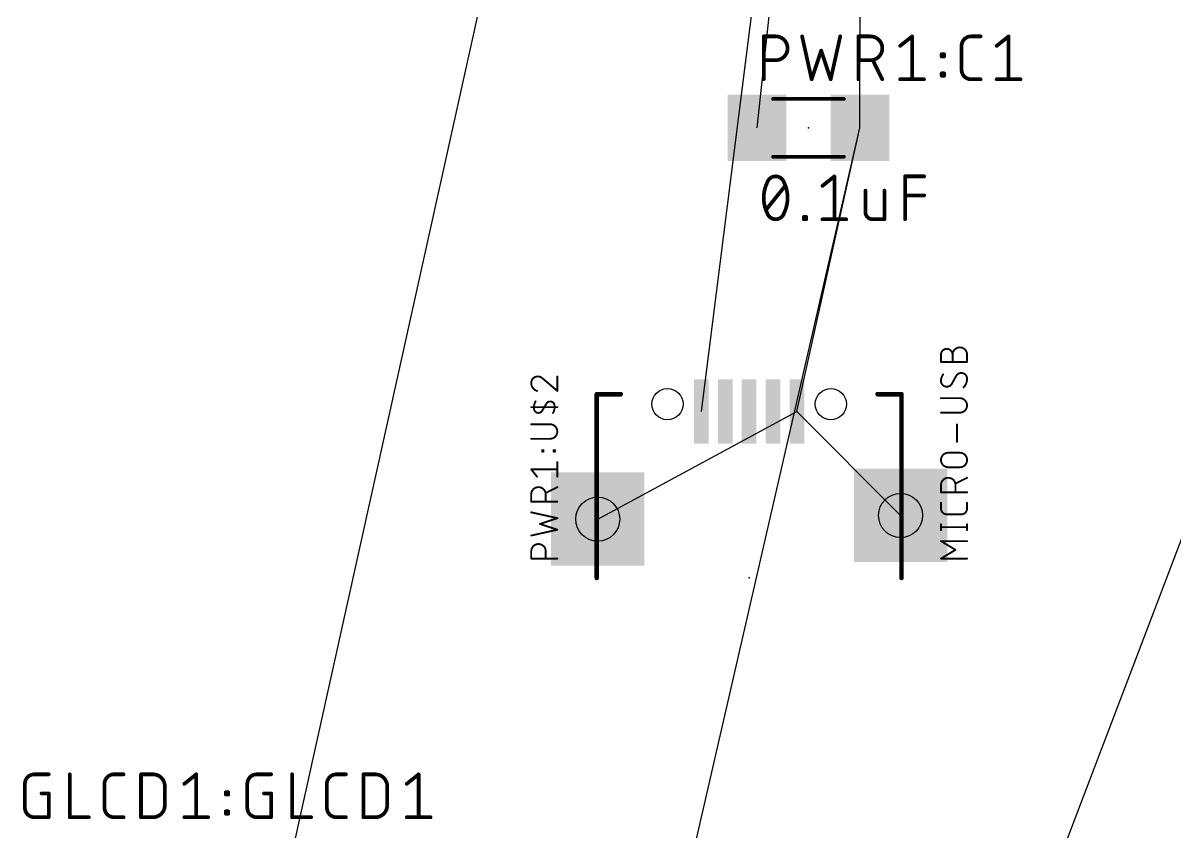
# Model space of a CAD drawing. Extents: x -83 to 167, y -158 to 93.
# Drawn here: x 104.02 to 135.4, y -6.43 to 15.59 of the extents above; entities that cross this region are included whole.
import ezdxf

# ---------------------------------------------------------------- set-up
doc = ezdxf.new("R2010")
doc.units = 0
for name, color, linetype in [('1', 22, 'CONTINUOUS'), ('17', 82, 'CONTINUOUS'), ('19', 53, 'CONTINUOUS'), ('20', 30, 'CONTINUOUS'), ('21', 253, 'CONTINUOUS'), ('23', 7, 'CONTINUOUS'), ('25', 253, 'CONTINUOUS'), ('27', 253, 'CONTINUOUS'), ('44', 253, 'CONTINUOUS'), ('51', 253, 'CONTINUOUS')]:
    doc.layers.add(name, color=color, linetype=linetype)

# ---------------------------------------------------------------- blocks, each defined once
blk = doc.blocks.new('RECT')
blk.add_solid([(-0.5, -0.5), (0.5, -0.5), (-0.5, 0.5), (0.5, 0.5)])
blk = doc.blocks.new('SQUAREP')
blk.add_solid([(-0.5, -0.5), (0.5, -0.5), (-0.5, 0.5), (0.5, 0.5)])

msp = doc.modelspace()

# ---------------------------------------------------------------- linework, layer by layer
at = {"layer": '19'}
for p, q in [((110.876, -9.126), (125.652, 57.442)), ((124.014, 12.738), (126.714, 37.818)), ((126.814, 12.738), (126.836, 26.454)), ((113.416, -56.624), (144.87, 25.946)), ((122.498, 5.013), (123.992, 16.802)), ((110.876, -56.624), (126.814, 12.738)), ((125.098, 5.013), (126.814, 12.738)), ((119.673, 2.088), (125.098, 5.013)), ((127.923, 2.188), (125.098, 5.013))]:
    msp.add_line(p, q, dxfattribs=at)
at = {"layer": '20'}
for centre in [(121.573, 5.218), (126.023, 5.218)]:
    msp.add_circle(centre, 0.425, dxfattribs=at)
at = {"layer": '21', "const_width": 0.127}
for points in [[(119.648, 0.488), (119.648, 5.488)], [(119.698, 5.488), (120.298, 5.488)], [(127.298, 5.488), (127.898, 5.488)], [(127.948, 5.488), (127.948, 0.488)]]:
    msp.add_lwpolyline(points, dxfattribs=at)
at = {"layer": '21', "const_width": 0.0635}
for points in [[(119.6798, 5.488, 1), (119.6163, 5.488)], [(119.698, 5.5198, 1), (119.698, 5.4563)], [(120.298, 5.4563, 1), (120.298, 5.5198)], [(127.298, 5.5198, 1), (127.298, 5.4563)], [(127.898, 5.4563, 1), (127.898, 5.5198)], [(127.9798, 5.488, 1), (127.9163, 5.488)], [(119.6163, 0.488, 1), (119.6798, 0.488)], [(127.9163, 0.488, 1), (127.9798, 0.488)]]:
    msp.add_lwpolyline(points, format="xyb", dxfattribs=at)
at = {"layer": '23'}
for p in [(125.414, 12.738), (123.798, 0.488)]:
    msp.add_point(p, dxfattribs=at)
at = {"layer": '25'}
for points, const_width in [([(124.1948, 14.0588), (124.1948, 15.2272)], 0.1016), ([(124.1948, 15.2272), (124.5194, 15.2272)], 0.1016), ([(125.2404, 15.2272), (125.5001, 14.0588)], 0.1016), ([(126.0194, 14.0588), (126.279, 15.2272)], 0.1016), ([(126.776, 14.0588), (126.776, 15.2272)], 0.1016), ([(126.776, 15.2272), (127.1006, 15.2272)], 0.1016), ([(127.9117, 14.9676), (128.2362, 15.2272)], 0.1016), ([(128.2362, 15.2272), (128.2362, 14.0588)], 0.1016), ([(129.8444, 15.2272), (130.104, 15.2272)], 0.1016), ([(130.5406, 14.9676), (130.8651, 15.2272)], 0.1016), ([(130.8651, 15.2272), (130.8651, 14.0588)], 0.1016), ([(125.5001, 14.0588), (125.7597, 14.8377)], 0.1016), ([(125.7597, 14.8377), (126.0194, 14.0588)], 0.1016), ([(129.042, 14.6755), (129.042, 14.7404)], 0.1016), ([(129.042, 14.7404), (129.1069, 14.7404)], 0.1016), ([(129.1069, 14.7404), (129.1069, 14.6755)], 0.1016), ([(129.5847, 14.3184), (129.5847, 14.9676)], 0.1016), ([(124.5194, 14.5781), (124.1948, 14.5781)], 0.1016), ([(127.1006, 14.5781), (126.776, 14.5781)], 0.1016), ([(127.4251, 14.0588), (127.1655, 14.5781)], 0.1016), ([(129.1069, 14.6755), (129.042, 14.6755)], 0.1016), ([(129.042, 14.1562), (129.042, 14.2211)], 0.1016), ([(129.042, 14.2211), (129.1069, 14.2211)], 0.1016), ([(129.1069, 14.1562), (129.042, 14.1562)], 0.1016), ([(129.1069, 14.2211), (129.1069, 14.1562)], 0.1016), ([(127.9117, 14.0588), (128.5608, 14.0588)], 0.1016), ([(130.104, 14.0588), (129.8444, 14.0588)], 0.1016), ([(130.5406, 14.0588), (131.1897, 14.0588)], 0.1016), ([(118.5726, 5.5761), (118.5726, 5.9712)], 0.0508), ([(118.1775, 5.9119), (118.5726, 5.5761)], 0.0508), ([(118.5726, 5.1335), (117.8614, 5.1335)], 0.0508), ([(118.217, 5.1335), (118.1577, 5.0348)], 0.0508), ([(118.217, 5.1335), (118.2763, 5.2323)], 0.0508), ([(118.375, 4.6682), (117.8614, 4.6682)], 0.0508), ([(117.8614, 4.273), (118.375, 4.273)], 0.0508), ([(118.1577, 3.9251), (118.1577, 3.9646)], 0.0508), ([(118.1577, 3.9646), (118.1972, 3.9646)], 0.0508), ([(118.1972, 3.9251), (118.1577, 3.9251)], 0.0508), ([(118.1972, 3.9646), (118.1972, 3.9251)], 0.0508), ([(118.4738, 3.9251), (118.4738, 3.9646)], 0.0508), ([(118.4738, 3.9646), (118.5133, 3.9646)], 0.0508), ([(118.5133, 3.9251), (118.4738, 3.9251)], 0.0508), ([(118.5133, 3.9646), (118.5133, 3.9251)], 0.0508), ([(118.0194, 3.2444), (117.8614, 3.4419)], 0.0508), ([(117.8614, 3.4419), (118.5726, 3.4419)], 0.0508), ([(118.5726, 3.2444), (118.5726, 3.6395)], 0.0508), ([(118.5726, 2.9577), (118.2565, 2.7997)], 0.0508), ([(117.8614, 2.5626), (117.8614, 2.7602)], 0.0508), ([(118.5726, 2.5626), (117.8614, 2.5626)], 0.0508), ([(118.2565, 2.7602), (118.2565, 2.5626)], 0.0508), ([(118.5726, 2.1141), (117.8614, 2.2721)], 0.0508), ([(118.0985, 1.956), (118.5726, 2.1141)], 0.0508), ([(118.5726, 1.798), (118.0985, 1.956)], 0.0508), ([(117.8614, 1.6399), (118.5726, 1.798)], 0.0508), ([(117.8614, 1.0134), (117.8614, 1.211)], 0.0508), ([(118.5726, 1.0134), (117.8614, 1.0134)], 0.0508), ([(118.2565, 1.211), (118.2565, 1.0134)], 0.0508), ([(104.3284, -4.8588), (104.7179, -4.8588)], 0.1016), ([(105.2903, -4.8588), (105.2903, -6.0272)], 0.1016), ([(106.4968, -4.8588), (106.7565, -4.8588)], 0.1016), ([(107.2311, -6.0272), (107.2311, -4.8588)], 0.1016), ([(107.2311, -4.8588), (107.5556, -4.8588)], 0.1016), ([(108.4122, -5.1184), (108.7367, -4.8588)], 0.1016), ([(108.7367, -4.8588), (108.7367, -6.0272)], 0.1016), ([(110.3863, -4.8588), (110.7758, -4.8588)], 0.1016), ([(111.3481, -4.8588), (111.3481, -6.0272)], 0.1016), ([(112.5547, -4.8588), (112.8144, -4.8588)], 0.1016), ([(113.289, -6.0272), (113.289, -4.8588)], 0.1016), ([(113.289, -4.8588), (113.6135, -4.8588)], 0.1016), ([(114.4701, -5.1184), (114.7946, -4.8588)], 0.1016), ([(114.7946, -4.8588), (114.7946, -6.0272)], 0.1016), ([(104.0688, -5.7676), (104.0688, -5.1184)], 0.1016), ([(104.5232, -5.3781), (104.7179, -5.3781)], 0.1016), ([(104.7179, -5.3781), (104.7179, -6.0272)], 0.1016), ([(106.2372, -5.7676), (106.2372, -5.1184)], 0.1016), ([(107.8802, -5.1834), (107.8802, -5.7026)], 0.1016), ([(109.5425, -5.4105), (109.5425, -5.3456)], 0.1016), ([(109.5425, -5.3456), (109.6074, -5.3456)], 0.1016), ([(109.6074, -5.3456), (109.6074, -5.4105)], 0.1016), ([(110.1267, -5.7676), (110.1267, -5.1184)], 0.1016), ([(110.5811, -5.3781), (110.7758, -5.3781)], 0.1016), ([(110.7758, -5.3781), (110.7758, -6.0272)], 0.1016), ([(112.2951, -5.7676), (112.2951, -5.1184)], 0.1016), ([(113.9381, -5.1834), (113.9381, -5.7026)], 0.1016), ([(109.6074, -5.4105), (109.5425, -5.4105)], 0.1016), ([(109.5425, -5.9298), (109.5425, -5.8649)], 0.1016), ([(109.5425, -5.8649), (109.6074, -5.8649)], 0.1016), ([(109.6074, -5.9298), (109.5425, -5.9298)], 0.1016), ([(109.6074, -5.8649), (109.6074, -5.9298)], 0.1016), ([(104.7179, -6.0272), (104.3284, -6.0272)], 0.1016), ([(105.2903, -6.0272), (105.8095, -6.0272)], 0.1016), ([(106.7565, -6.0272), (106.4968, -6.0272)], 0.1016), ([(107.5556, -6.0272), (107.2311, -6.0272)], 0.1016), ([(108.4122, -6.0272), (109.0613, -6.0272)], 0.1016), ([(110.7758, -6.0272), (110.3863, -6.0272)], 0.1016), ([(111.3481, -6.0272), (111.8674, -6.0272)], 0.1016), ([(112.8144, -6.0272), (112.5547, -6.0272)], 0.1016), ([(113.6135, -6.0272), (113.289, -6.0272)], 0.1016), ([(114.4701, -6.0272), (115.1192, -6.0272)], 0.1016)]:
    msp.add_lwpolyline(points, dxfattribs=dict(at, const_width=const_width))
for points, const_width in [([(124.2202, 15.2272, 1), (124.1694, 15.2272)], 0.0508), ([(124.1948, 15.2526, 1), (124.1948, 15.2018)], 0.0508), ([(124.5194, 14.5781, 1), (124.5194, 15.2272)], 0.1016), ([(124.5194, 15.2526, 1), (124.5194, 15.2018)], 0.0508), ([(124.5194, 15.2018, 1), (124.5194, 15.2526)], 0.0508), ([(125.2652, 15.2327, 1), (125.2156, 15.2217)], 0.0508), ([(126.3038, 15.2217, 1), (126.2542, 15.2327)], 0.0508), ([(126.8014, 15.2272, 1), (126.7506, 15.2272)], 0.0508), ([(126.776, 15.2526, 1), (126.776, 15.2018)], 0.0508), ([(127.1006, 14.5781, 1), (127.1006, 15.2272)], 0.1016), ([(127.1006, 15.2526, 1), (127.1006, 15.2018)], 0.0508), ([(127.1006, 15.2018, 1), (127.1006, 15.2526)], 0.0508), ([(128.2616, 15.2272, 1), (128.2108, 15.2272)], 0.0508), ([(128.2521, 15.2074, 1), (128.2203, 15.247)], 0.0508), ([(129.8444, 15.2272, 0.4142), (129.5847, 14.9676)], 0.1016), ([(129.8444, 15.2526, 1), (129.8444, 15.2018)], 0.0508), ([(129.8444, 15.2018, 1), (129.8444, 15.2526)], 0.0508), ([(130.104, 15.2018, 1), (130.104, 15.2526)], 0.0508), ([(130.8905, 15.2272, 1), (130.8397, 15.2272)], 0.0508), ([(130.881, 15.2074, 1), (130.8492, 15.247)], 0.0508), ([(125.7838, 14.8458, 1), (125.7356, 14.8297)], 0.0508), ([(125.7838, 14.8297, 1), (125.7356, 14.8458)], 0.0508), ([(127.8958, 14.9874, 1), (127.9275, 14.9477)], 0.0508), ([(129.0674, 14.7404, 1), (129.0166, 14.7404)], 0.0508), ([(129.042, 14.7658, 1), (129.042, 14.715)], 0.0508), ([(129.1323, 14.7404, 1), (129.0815, 14.7404)], 0.0508), ([(129.1069, 14.715, 1), (129.1069, 14.7658)], 0.0508), ([(129.6101, 14.9676, 1), (129.5593, 14.9676)], 0.0508), ([(129.5593, 14.9676, 1), (129.6101, 14.9676)], 0.0508), ([(130.5247, 14.9874, 1), (130.5564, 14.9477)], 0.0508), ([(124.1948, 14.6035, 1), (124.1948, 14.5527)], 0.0508), ([(124.5194, 14.6035, 1), (124.5194, 14.5527)], 0.0508), ([(124.5194, 14.5527, 1), (124.5194, 14.6035)], 0.0508), ([(126.776, 14.6035, 1), (126.776, 14.5527)], 0.0508), ([(127.1006, 14.6035, 1), (127.1006, 14.5527)], 0.0508), ([(127.1006, 14.5527, 1), (127.1006, 14.6035)], 0.0508), ([(127.1882, 14.5894, 1), (127.1428, 14.5667)], 0.0508), ([(129.042, 14.7009, 1), (129.042, 14.6501)], 0.0508), ([(129.0166, 14.6755, 1), (129.0674, 14.6755)], 0.0508), ([(129.0815, 14.6755, 1), (129.1323, 14.6755)], 0.0508), ([(129.1069, 14.6501, 1), (129.1069, 14.7009)], 0.0508), ([(129.0674, 14.2211, 1), (129.0166, 14.2211)], 0.0508), ([(129.042, 14.2465, 1), (129.042, 14.1957)], 0.0508), ([(129.042, 14.1816, 1), (129.042, 14.1308)], 0.0508), ([(129.0166, 14.1562, 1), (129.0674, 14.1562)], 0.0508), ([(129.1323, 14.2211, 1), (129.0815, 14.2211)], 0.0508), ([(129.0815, 14.1562, 1), (129.1323, 14.1562)], 0.0508), ([(129.1069, 14.1957, 1), (129.1069, 14.2465)], 0.0508), ([(129.1069, 14.1308, 1), (129.1069, 14.1816)], 0.0508), ([(129.5847, 14.3184, 0.4142), (129.8444, 14.0588)], 0.1016), ([(129.6101, 14.3184, 1), (129.5593, 14.3184)], 0.0508), ([(129.5593, 14.3184, 1), (129.6101, 14.3184)], 0.0508), ([(124.1694, 14.0588, 1), (124.2202, 14.0588)], 0.0508), ([(125.476, 14.0668, 1), (125.5242, 14.0508)], 0.0508), ([(125.4753, 14.0533, 1), (125.5249, 14.0643)], 0.0508), ([(125.9946, 14.0643, 1), (126.0442, 14.0533)], 0.0508), ([(125.9953, 14.0508, 1), (126.0435, 14.0668)], 0.0508), ([(126.7506, 14.0588, 1), (126.8014, 14.0588)], 0.0508), ([(127.4024, 14.0474, 1), (127.4479, 14.0702)], 0.0508), ([(127.9117, 14.0842, 1), (127.9117, 14.0334)], 0.0508), ([(128.2108, 14.0588, 1), (128.2616, 14.0588)], 0.0508), ([(128.5608, 14.0334, 1), (128.5608, 14.0842)], 0.0508), ([(129.8444, 14.0842, 1), (129.8444, 14.0334)], 0.0508), ([(129.8444, 14.0334, 1), (129.8444, 14.0842)], 0.0508), ([(130.104, 14.0334, 1), (130.104, 14.0842)], 0.0508), ([(130.5406, 14.0842, 1), (130.5406, 14.0334)], 0.0508), ([(130.8397, 14.0588, 1), (130.8905, 14.0588)], 0.0508), ([(131.1897, 14.0334, 1), (131.1897, 14.0842)], 0.0508), ([(118.0392, 5.9712, 0.4142), (117.8614, 5.7934)], 0.0508), ([(118.1775, 5.9119, 0.2053), (118.0392, 5.9712)], 0.0508), ([(118.0392, 5.9839, 1), (118.0392, 5.9585)], 0.0254), ([(118.0392, 5.9585, 1), (118.0392, 5.9839)], 0.0254), ([(118.5853, 5.9712, 1), (118.5599, 5.9712)], 0.0254), ([(117.8614, 5.7934, 0.3252), (118.0194, 5.5761)], 0.0508), ([(117.8741, 5.7934, 1), (117.8487, 5.7934)], 0.0254), ([(117.8487, 5.7934, 1), (117.8741, 5.7934)], 0.0254), ([(118.1857, 5.9216, 1), (118.1693, 5.9022)], 0.0254), ([(118.1683, 5.9031, 1), (118.1867, 5.9207)], 0.0254), ([(118.0155, 5.564, 1), (118.0234, 5.5881)], 0.0254), ([(118.5599, 5.5761, 1), (118.5853, 5.5761)], 0.0254), ([(118.5644, 5.5664, 1), (118.5808, 5.5857)], 0.0254), ([(117.8614, 5.1462, 1), (117.8614, 5.1208)], 0.0254), ([(117.9799, 5.2916, 0.1823), (117.9404, 5.0743)], 0.0508), ([(117.9404, 5.0743, 0.6917), (118.1577, 5.0348)], 0.0508), ([(117.9529, 5.0765, 1), (117.9279, 5.072)], 0.0254), ([(117.9279, 5.072, 1), (117.9529, 5.0765)], 0.0254), ([(117.9908, 5.285, 1), (117.969, 5.2981)], 0.0254), ([(118.1468, 5.0413, 1), (118.1686, 5.0282)], 0.0254), ([(118.1686, 5.0282, 1), (118.1468, 5.0413)], 0.0254), ([(118.2061, 5.1401, 1), (118.2279, 5.127)], 0.0254), ([(118.2279, 5.127, 1), (118.2061, 5.1401)], 0.0254), ([(118.4936, 5.1928, 0.6917), (118.2763, 5.2323)], 0.0508), ([(118.2654, 5.2388, 1), (118.2872, 5.2258)], 0.0254), ([(118.2872, 5.2258, 1), (118.2654, 5.2388)], 0.0254), ([(118.4541, 4.9755, 0.1823), (118.4936, 5.1928)], 0.0508), ([(118.5061, 5.1951, 1), (118.4811, 5.1905)], 0.0254), ([(118.4811, 5.1905, 1), (118.5061, 5.1951)], 0.0254), ([(118.5726, 5.1208, 1), (118.5726, 5.1462)], 0.0254), ([(118.4432, 4.982, 1), (118.465, 4.969)], 0.0254), ([(117.8614, 4.6809, 1), (117.8614, 4.6555)], 0.0254), ([(118.375, 4.273, 1), (118.375, 4.6681)], 0.0508), ([(118.375, 4.6808, 1), (118.375, 4.6555)], 0.0254), ([(118.375, 4.6555, 1), (118.375, 4.6809)], 0.0254), ([(117.8614, 4.2857, 1), (117.8614, 4.2603)], 0.0254), ([(118.375, 4.2857, 1), (118.375, 4.2603)], 0.0254), ([(118.375, 4.2603, 1), (118.375, 4.2857)], 0.0254), ([(118.1704, 3.9646, 1), (118.145, 3.9646)], 0.0254), ([(118.1577, 3.9773, 1), (118.1577, 3.9519)], 0.0254), ([(118.1577, 3.9378, 1), (118.1577, 3.9124)], 0.0254), ([(118.145, 3.9251, 1), (118.1704, 3.9251)], 0.0254), ([(118.2099, 3.9646, 1), (118.1845, 3.9646)], 0.0254), ([(118.1845, 3.9251, 1), (118.2099, 3.9251)], 0.0254), ([(118.1972, 3.9519, 1), (118.1972, 3.9773)], 0.0254), ([(118.1972, 3.9124, 1), (118.1972, 3.9378)], 0.0254), ([(118.4865, 3.9646, 1), (118.4611, 3.9646)], 0.0254), ([(118.4738, 3.9773, 1), (118.4738, 3.9519)], 0.0254), ([(118.4738, 3.9378, 1), (118.4738, 3.9124)], 0.0254), ([(118.4611, 3.9251, 1), (118.4865, 3.9251)], 0.0254), ([(118.526, 3.9646, 1), (118.5006, 3.9646)], 0.0254), ([(118.5006, 3.9251, 1), (118.526, 3.9251)], 0.0254), ([(118.5133, 3.9519, 1), (118.5133, 3.9773)], 0.0254), ([(118.5133, 3.9124, 1), (118.5133, 3.9378)], 0.0254), ([(117.8713, 3.4498, 1), (117.8515, 3.434)], 0.0254), ([(117.8614, 3.4546, 1), (117.8614, 3.4292)], 0.0254), ([(118.5853, 3.6395, 1), (118.5599, 3.6395)], 0.0254), ([(118.5726, 3.4292, 1), (118.5726, 3.4546)], 0.0254), ([(118.0095, 3.2364, 1), (118.0294, 3.2523)], 0.0254), ([(118.5599, 3.2444, 1), (118.5853, 3.2444)], 0.0254), ([(118.2565, 2.7602, 1), (117.8614, 2.7602)], 0.0508), ([(118.5783, 2.9464, 1), (118.5669, 2.9691)], 0.0254), ([(117.8741, 2.7602, 1), (117.8487, 2.7602)], 0.0254), ([(117.8487, 2.7602, 1), (117.8741, 2.7602)], 0.0254), ([(117.8614, 2.5753, 1), (117.8614, 2.5499)], 0.0254), ([(117.8487, 2.5626, 1), (117.8741, 2.5626)], 0.0254), ([(118.2508, 2.811, 1), (118.2622, 2.7883)], 0.0254), ([(118.2692, 2.7602, 1), (118.2438, 2.7602)], 0.0254), ([(118.2438, 2.7602, 1), (118.2692, 2.7602)], 0.0254), ([(118.2438, 2.5626, 1), (118.2692, 2.5626)], 0.0254), ([(118.5726, 2.5499, 1), (118.5726, 2.5753)], 0.0254), ([(117.8642, 2.2845, 1), (117.8586, 2.2597)], 0.0254), ([(118.1025, 1.9681, 1), (118.0945, 1.944)], 0.0254), ([(118.0945, 1.9681, 1), (118.1025, 1.944)], 0.0254), ([(118.5766, 2.102, 1), (118.5686, 2.1261)], 0.0254), ([(118.5698, 2.1017, 1), (118.5754, 2.1265)], 0.0254), ([(117.8586, 1.6523, 1), (117.8642, 1.6275)], 0.0254), ([(118.5686, 1.7859, 1), (118.5766, 1.81)], 0.0254), ([(118.5754, 1.7856, 1), (118.5698, 1.8104)], 0.0254), ([(118.2565, 1.211, 1), (117.8614, 1.211)], 0.0508), ([(117.8741, 1.211, 1), (117.8487, 1.211)], 0.0254), ([(117.8487, 1.211, 1), (117.8741, 1.211)], 0.0254), ([(117.8614, 1.0261, 1), (117.8614, 1.0007)], 0.0254), ([(117.8487, 1.0134, 1), (117.8741, 1.0134)], 0.0254), ([(118.2692, 1.211, 1), (118.2438, 1.211)], 0.0254), ([(118.2438, 1.211, 1), (118.2692, 1.211)], 0.0254), ([(118.2438, 1.0134, 1), (118.2692, 1.0134)], 0.0254), ([(118.5726, 1.0007, 1), (118.5726, 1.0261)], 0.0254), ([(104.3284, -4.8588, 0.4142), (104.0688, -5.1184)], 0.1016), ([(104.3284, -4.8334, 1), (104.3284, -4.8842)], 0.0508), ([(104.3284, -4.8842, 1), (104.3284, -4.8334)], 0.0508), ([(104.7179, -4.8842, 1), (104.7179, -4.8334)], 0.0508), ([(105.3157, -4.8588, 1), (105.2649, -4.8588)], 0.0508), ([(106.4968, -4.8588, 0.4142), (106.2372, -5.1184)], 0.1016), ([(106.4968, -4.8334, 1), (106.4968, -4.8842)], 0.0508), ([(106.4968, -4.8842, 1), (106.4968, -4.8334)], 0.0508), ([(106.7565, -4.8842, 1), (106.7565, -4.8334)], 0.0508), ([(107.2565, -4.8588, 1), (107.2057, -4.8588)], 0.0508), ([(107.2311, -4.8334, 1), (107.2311, -4.8842)], 0.0508), ([(107.8802, -5.1834, 0.4142), (107.5556, -4.8588)], 0.1016), ([(107.5556, -4.8334, 1), (107.5556, -4.8842)], 0.0508), ([(107.5556, -4.8842, 1), (107.5556, -4.8334)], 0.0508), ([(108.7621, -4.8588, 1), (108.7113, -4.8588)], 0.0508), ([(108.7526, -4.8786, 1), (108.7209, -4.839)], 0.0508), ([(110.3863, -4.8588, 0.4142), (110.1267, -5.1184)], 0.1016), ([(110.3863, -4.8334, 1), (110.3863, -4.8842)], 0.0508), ([(110.3863, -4.8842, 1), (110.3863, -4.8334)], 0.0508), ([(110.7758, -4.8842, 1), (110.7758, -4.8334)], 0.0508), ([(111.3735, -4.8588, 1), (111.3227, -4.8588)], 0.0508), ([(112.5547, -4.8588, 0.4142), (112.2951, -5.1184)], 0.1016), ([(112.5547, -4.8334, 1), (112.5547, -4.8842)], 0.0508), ([(112.5547, -4.8842, 1), (112.5547, -4.8334)], 0.0508), ([(112.8144, -4.8842, 1), (112.8144, -4.8334)], 0.0508), ([(113.3144, -4.8588, 1), (113.2636, -4.8588)], 0.0508), ([(113.289, -4.8334, 1), (113.289, -4.8842)], 0.0508), ([(113.9381, -5.1834, 0.4142), (113.6135, -4.8588)], 0.1016), ([(113.6135, -4.8334, 1), (113.6135, -4.8842)], 0.0508), ([(113.6135, -4.8842, 1), (113.6135, -4.8334)], 0.0508), ([(114.82, -4.8588, 1), (114.7692, -4.8588)], 0.0508), ([(114.8105, -4.8786, 1), (114.7788, -4.839)], 0.0508), ([(104.0942, -5.1184, 1), (104.0434, -5.1184)], 0.0508), ([(104.0434, -5.1184, 1), (104.0942, -5.1184)], 0.0508), ([(104.5232, -5.3527, 1), (104.5232, -5.4035)], 0.0508), ([(104.7433, -5.3781, 1), (104.6925, -5.3781)], 0.0508), ([(104.7179, -5.4035, 1), (104.7179, -5.3527)], 0.0508), ([(106.2626, -5.1184, 1), (106.2118, -5.1184)], 0.0508), ([(106.2118, -5.1184, 1), (106.2626, -5.1184)], 0.0508), ([(107.9056, -5.1834, 1), (107.8548, -5.1834)], 0.0508), ([(107.8548, -5.1834, 1), (107.9056, -5.1834)], 0.0508), ([(108.3963, -5.0986, 1), (108.4281, -5.1383)], 0.0508), ([(109.5679, -5.3456, 1), (109.5171, -5.3456)], 0.0508), ([(109.5425, -5.3202, 1), (109.5425, -5.371)], 0.0508), ([(109.6328, -5.3456, 1), (109.582, -5.3456)], 0.0508), ([(109.6074, -5.371, 1), (109.6074, -5.3202)], 0.0508), ([(110.1521, -5.1184, 1), (110.1013, -5.1184)], 0.0508), ([(110.1013, -5.1184, 1), (110.1521, -5.1184)], 0.0508), ([(110.5811, -5.3527, 1), (110.5811, -5.4035)], 0.0508), ([(110.8012, -5.3781, 1), (110.7504, -5.3781)], 0.0508), ([(110.7758, -5.4035, 1), (110.7758, -5.3527)], 0.0508), ([(112.3205, -5.1184, 1), (112.2697, -5.1184)], 0.0508), ([(112.2697, -5.1184, 1), (112.3205, -5.1184)], 0.0508), ([(113.9635, -5.1834, 1), (113.9127, -5.1834)], 0.0508), ([(113.9127, -5.1834, 1), (113.9635, -5.1834)], 0.0508), ([(114.4542, -5.0986, 1), (114.4859, -5.1383)], 0.0508), ([(109.5425, -5.3851, 1), (109.5425, -5.4359)], 0.0508), ([(109.5171, -5.4105, 1), (109.5679, -5.4105)], 0.0508), ([(109.582, -5.4105, 1), (109.6328, -5.4105)], 0.0508), ([(109.6074, -5.4359, 1), (109.6074, -5.3851)], 0.0508), ([(104.0688, -5.7676, 0.4142), (104.3284, -6.0272)], 0.1016), ([(104.0942, -5.7676, 1), (104.0434, -5.7676)], 0.0508), ([(104.0434, -5.7676, 1), (104.0942, -5.7676)], 0.0508), ([(106.2372, -5.7676, 0.4142), (106.4968, -6.0272)], 0.1016), ([(106.2626, -5.7676, 1), (106.2118, -5.7676)], 0.0508), ([(106.2118, -5.7676, 1), (106.2626, -5.7676)], 0.0508), ([(107.5556, -6.0272, 0.4142), (107.8802, -5.7026)], 0.1016), ([(107.9056, -5.7026, 1), (107.8548, -5.7026)], 0.0508), ([(107.8548, -5.7026, 1), (107.9056, -5.7026)], 0.0508), ([(109.5679, -5.8649, 1), (109.5171, -5.8649)], 0.0508), ([(109.5425, -5.8395, 1), (109.5425, -5.8903)], 0.0508), ([(109.5425, -5.9044, 1), (109.5425, -5.9552)], 0.0508), ([(109.5171, -5.9298, 1), (109.5679, -5.9298)], 0.0508), ([(109.6328, -5.8649, 1), (109.582, -5.8649)], 0.0508), ([(109.582, -5.9298, 1), (109.6328, -5.9298)], 0.0508), ([(109.6074, -5.8903, 1), (109.6074, -5.8395)], 0.0508), ([(109.6074, -5.9552, 1), (109.6074, -5.9044)], 0.0508), ([(110.1267, -5.7676, 0.4142), (110.3863, -6.0272)], 0.1016), ([(110.1521, -5.7676, 1), (110.1013, -5.7676)], 0.0508), ([(110.1013, -5.7676, 1), (110.1521, -5.7676)], 0.0508), ([(112.2951, -5.7676, 0.4142), (112.5547, -6.0272)], 0.1016), ([(112.3205, -5.7676, 1), (112.2697, -5.7676)], 0.0508), ([(112.2697, -5.7676, 1), (112.3205, -5.7676)], 0.0508), ([(113.6135, -6.0272, 0.4142), (113.9381, -5.7026)], 0.1016), ([(113.9635, -5.7026, 1), (113.9127, -5.7026)], 0.0508), ([(113.9127, -5.7026, 1), (113.9635, -5.7026)], 0.0508), ([(104.3284, -6.0018, 1), (104.3284, -6.0526)], 0.0508), ([(104.3284, -6.0526, 1), (104.3284, -6.0018)], 0.0508), ([(104.6925, -6.0272, 1), (104.7433, -6.0272)], 0.0508), ([(104.7179, -6.0526, 1), (104.7179, -6.0018)], 0.0508), ([(105.2903, -6.0018, 1), (105.2903, -6.0526)], 0.0508), ([(105.2649, -6.0272, 1), (105.3157, -6.0272)], 0.0508), ([(105.8095, -6.0526, 1), (105.8095, -6.0018)], 0.0508), ([(106.4968, -6.0018, 1), (106.4968, -6.0526)], 0.0508), ([(106.4968, -6.0526, 1), (106.4968, -6.0018)], 0.0508), ([(106.7565, -6.0526, 1), (106.7565, -6.0018)], 0.0508), ([(107.2311, -6.0018, 1), (107.2311, -6.0526)], 0.0508), ([(107.2057, -6.0272, 1), (107.2565, -6.0272)], 0.0508), ([(107.5557, -6.0018, 1), (107.5556, -6.0526)], 0.0508), ([(107.5556, -6.0526, 1), (107.5556, -6.0018)], 0.0508), ([(108.4122, -6.0018, 1), (108.4122, -6.0526)], 0.0508), ([(108.7113, -6.0272, 1), (108.7621, -6.0272)], 0.0508), ([(109.0613, -6.0526, 1), (109.0613, -6.0018)], 0.0508), ([(110.3863, -6.0018, 1), (110.3863, -6.0526)], 0.0508), ([(110.3863, -6.0526, 1), (110.3863, -6.0018)], 0.0508), ([(110.7504, -6.0272, 1), (110.8012, -6.0272)], 0.0508), ([(110.7758, -6.0526, 1), (110.7758, -6.0018)], 0.0508), ([(111.3481, -6.0018, 1), (111.3481, -6.0526)], 0.0508), ([(111.3227, -6.0272, 1), (111.3735, -6.0272)], 0.0508), ([(111.8674, -6.0526, 1), (111.8674, -6.0018)], 0.0508), ([(112.5547, -6.0018, 1), (112.5547, -6.0526)], 0.0508), ([(112.5547, -6.0526, 1), (112.5547, -6.0018)], 0.0508), ([(112.8144, -6.0526, 1), (112.8144, -6.0018)], 0.0508), ([(113.289, -6.0018, 1), (113.289, -6.0526)], 0.0508), ([(113.2636, -6.0272, 1), (113.3144, -6.0272)], 0.0508), ([(113.6135, -6.0018, 1), (113.6135, -6.0526)], 0.0508), ([(113.6135, -6.0526, 1), (113.6135, -6.0018)], 0.0508), ([(114.4701, -6.0018, 1), (114.4701, -6.0526)], 0.0508), ([(114.7692, -6.0272, 1), (114.82, -6.0272)], 0.0508), ([(115.1192, -6.0526, 1), (115.1192, -6.0018)], 0.0508)]:
    msp.add_lwpolyline(points, format="xyb", dxfattribs=dict(at, const_width=const_width))
at = {"layer": '27'}
for points, const_width in [([(124.2922, 11.2549, 0.1139), (124.1948, 10.833)], 0.1016), ([(124.5194, 11.4172, 0.3205), (124.2922, 11.2549)], 0.1016), ([(124.315, 11.2438, 1), (124.2693, 11.2661)], 0.0508), ([(124.7465, 11.2549, 0.3205), (124.5194, 11.4172)], 0.1016), ([(124.5194, 11.4426, 1), (124.5194, 11.3918)], 0.0508), ([(124.5194, 11.3918, 1), (124.5194, 11.4426)], 0.0508), ([(124.7694, 11.2661, 1), (124.7237, 11.2438)], 0.0508), ([(124.8439, 10.833, 0.1139), (124.7465, 11.2549)], 0.1016), ([(126.1449, 11.4172, 1), (126.0941, 11.4172)], 0.0508), ([(126.1354, 11.3974, 1), (126.1037, 11.437)], 0.0508), ([(128.0705, 11.4172, 1), (128.0198, 11.4172)], 0.0508), ([(128.0452, 11.4426, 1), (128.0452, 11.3918)], 0.0508), ([(128.5644, 11.3918, 1), (128.5644, 11.4426)], 0.0508), ([(124.2681, 11.2632, 1), (124.3162, 11.2467)], 0.0508), ([(124.7225, 11.2467, 1), (124.7706, 11.2632)], 0.0508), ([(124.7988, 11.1417, 1), (124.7592, 11.1734)], 0.0508), ([(125.7791, 11.1774, 1), (125.8109, 11.1377)], 0.0508), ([(126.9902, 11.0277, 1), (126.9394, 11.0277)], 0.0508), ([(127.5095, 11.0277, 1), (127.4587, 11.0277)], 0.0508), ([(124.1948, 10.833, 0.1139), (124.2922, 10.4111)], 0.1016), ([(124.2202, 10.833, 1), (124.1694, 10.833)], 0.0508), ([(124.1694, 10.833, 1), (124.2202, 10.833)], 0.0508), ([(124.7465, 10.4111, 0.1139), (124.8439, 10.833)], 0.1016), ([(124.8693, 10.833, 1), (124.8185, 10.833)], 0.0508), ([(124.8185, 10.833, 1), (124.8693, 10.833)], 0.0508), ([(128.0452, 10.9233, 1), (128.0452, 10.8725)], 0.0508), ([(128.5644, 10.8725, 1), (128.5644, 10.9233)], 0.0508), ([(124.2399, 10.5243, 1), (124.2795, 10.4926)], 0.0508), ([(124.3162, 10.4193, 1), (124.2681, 10.4028)], 0.0508), ([(124.2922, 10.4111, 0.3205), (124.5194, 10.2488)], 0.1016), ([(124.2693, 10.3999, 1), (124.315, 10.4222)], 0.0508), ([(124.5194, 10.2488, 0.3205), (124.7465, 10.4111)], 0.1016), ([(124.7237, 10.4222, 1), (124.7694, 10.3999)], 0.0508), ([(124.7706, 10.4028, 1), (124.7225, 10.4193)], 0.0508), ([(125.3124, 10.3137, 1), (125.2616, 10.3137)], 0.0508), ([(125.287, 10.3391, 1), (125.287, 10.2883)], 0.0508), ([(125.3773, 10.3137, 1), (125.3265, 10.3137)], 0.0508), ([(125.3519, 10.2883, 1), (125.3519, 10.3391)], 0.0508), ([(126.9648, 10.4435, 0.4142), (127.1595, 10.2488)], 0.1016), ([(126.9902, 10.4435, 1), (126.9394, 10.4435)], 0.0508), ([(126.9394, 10.4435, 1), (126.9902, 10.4435)], 0.0508), ([(124.5194, 10.2742, 1), (124.5194, 10.2234)], 0.0508), ([(124.5194, 10.2234, 1), (124.5194, 10.2742)], 0.0508), ([(125.287, 10.2742, 1), (125.287, 10.2234)], 0.0508), ([(125.2616, 10.2488, 1), (125.3124, 10.2488)], 0.0508), ([(125.3265, 10.2488, 1), (125.3773, 10.2488)], 0.0508), ([(125.3519, 10.2234, 1), (125.3519, 10.2742)], 0.0508), ([(125.795, 10.2742, 1), (125.795, 10.2234)], 0.0508), ([(126.0941, 10.2488, 1), (126.1449, 10.2488)], 0.0508), ([(126.4441, 10.2234, 1), (126.4441, 10.2742)], 0.0508), ([(127.1595, 10.2742, 1), (127.1595, 10.2234)], 0.0508), ([(127.1595, 10.2234, 1), (127.1595, 10.2742)], 0.0508), ([(127.4587, 10.2488, 1), (127.5095, 10.2488)], 0.0508), ([(127.4841, 10.2234, 1), (127.4841, 10.2742)], 0.0508), ([(128.0198, 10.2488, 1), (128.0705, 10.2488)], 0.0508), ([(129.3395, 6.5633, 1), (129.0234, 6.5633)], 0.0508), ([(129.7346, 6.5633, 1), (129.3395, 6.5633)], 0.0508), ([(129.0361, 6.5633, 1), (129.0107, 6.5633)], 0.0254), ([(129.0107, 6.5633, 1), (129.0361, 6.5633)], 0.0254), ([(129.0234, 6.3784, 1), (129.0234, 6.353)], 0.0254), ([(129.0107, 6.3657, 1), (129.0361, 6.3657)], 0.0254), ([(129.3522, 6.5633, 1), (129.3268, 6.5633)], 0.0254), ([(129.3268, 6.5633, 1), (129.3522, 6.5633)], 0.0254), ([(129.3268, 6.5633, 1), (129.3522, 6.5633)], 0.0254), ([(129.3268, 6.3657, 1), (129.3522, 6.3657)], 0.0254), ([(129.7473, 6.5633, 1), (129.7219, 6.5633)], 0.0254), ([(129.7219, 6.5633, 1), (129.7473, 6.5633)], 0.0254), ([(129.7219, 6.3657, 1), (129.7473, 6.3657)], 0.0254), ([(129.7346, 6.353, 1), (129.7346, 6.3784)], 0.0254), ([(129.0827, 6.0262, 0.1623), (129.0234, 5.8484)], 0.0508), ([(129.0928, 6.0186, 1), (129.0725, 6.0338)], 0.0254), ([(129.4273, 5.9931, 1), (129.4492, 5.9802)], 0.0254), ([(129.5766, 6.0657, 0.2656), (129.4383, 5.9867)], 0.0508), ([(129.4494, 5.9806, 1), (129.4271, 5.9928)], 0.0254), ([(129.7346, 5.9077, 0.4142), (129.5766, 6.0657)], 0.0508), ([(129.5766, 6.0784, 1), (129.5766, 6.053)], 0.0254), ([(129.5766, 6.053, 1), (129.5766, 6.0784)], 0.0254), ([(129.0234, 5.8484, 0.4142), (129.1814, 5.6904)], 0.0508), ([(129.0361, 5.8484, 1), (129.0107, 5.8484)], 0.0254), ([(129.0107, 5.8484, 1), (129.0361, 5.8484)], 0.0254), ([(129.1814, 5.6904, 0.2656), (129.3197, 5.7694)], 0.0508), ([(129.1814, 5.7031, 1), (129.1814, 5.6777)], 0.0254), ([(129.1814, 5.6777, 1), (129.1814, 5.7031)], 0.0254), ([(129.3086, 5.7755, 1), (129.3309, 5.7633)], 0.0254), ([(129.3307, 5.7629, 1), (129.3088, 5.7758)], 0.0254), ([(129.6358, 5.6706, 0.2), (129.7346, 5.9077)], 0.0508), ([(129.6269, 5.6796, 1), (129.6448, 5.6616)], 0.0254), ([(129.7473, 5.9077, 1), (129.7219, 5.9077)], 0.0254), ([(129.7219, 5.9077, 1), (129.7473, 5.9077)], 0.0254), ([(129.0234, 5.3926, 1), (129.0234, 5.3672)], 0.0254), ([(129.537, 4.9848, 1), (129.537, 5.3799)], 0.0508), ([(129.537, 5.3926, 1), (129.537, 5.3672)], 0.0254), ([(129.537, 5.3672, 1), (129.537, 5.3926)], 0.0254), ([(129.0234, 4.9975, 1), (129.0234, 4.9721)], 0.0254), ([(129.537, 4.9975, 1), (129.537, 4.9721)], 0.0254), ([(129.537, 4.9721, 1), (129.537, 4.9975)], 0.0254), ([(129.4707, 4.6651, 1), (129.4453, 4.6651)], 0.0254), ([(129.4453, 4.1909, 1), (129.4707, 4.1909)], 0.0254), ([(129.221, 3.894, 1), (129.221, 3.4989)], 0.0508), ([(129.221, 3.9067, 1), (129.221, 3.8813)], 0.0254), ([(129.221, 3.8813, 1), (129.221, 3.9067)], 0.0254), ([(129.537, 3.4989, 1), (129.537, 3.894)], 0.0508), ([(129.537, 3.9067, 1), (129.537, 3.8813)], 0.0254), ([(129.537, 3.8813, 1), (129.537, 3.9067)], 0.0254), ([(129.221, 3.5116, 1), (129.221, 3.4862)], 0.0254), ([(129.221, 3.4862, 1), (129.221, 3.5116)], 0.0254), ([(129.537, 3.5116, 1), (129.537, 3.4862)], 0.0254), ([(129.537, 3.4862, 1), (129.537, 3.5116)], 0.0254), ([(129.4185, 3.0147, 1), (129.0234, 3.0147)], 0.0508), ([(129.7403, 3.2009, 1), (129.7289, 3.2236)], 0.0254), ([(129.0361, 3.0147, 1), (129.0107, 3.0147)], 0.0254), ([(129.0107, 3.0147, 1), (129.0361, 3.0147)], 0.0254), ([(129.0234, 2.8299, 1), (129.0234, 2.8045)], 0.0254), ([(129.0107, 2.8172, 1), (129.0361, 2.8172)], 0.0254), ([(129.4128, 3.0656, 1), (129.4242, 3.0429)], 0.0254), ([(129.4312, 3.0147, 1), (129.4058, 3.0147)], 0.0254), ([(129.4058, 3.0147, 1), (129.4312, 3.0147)], 0.0254), ([(129.4058, 2.8172, 1), (129.4312, 2.8172)], 0.0254), ([(129.7346, 2.8045, 1), (129.7346, 2.8299)], 0.0254), ([(129.0361, 2.533, 1), (129.0107, 2.533)], 0.0254), ([(129.7473, 2.533, 1), (129.7219, 2.533)], 0.0254), ([(129.0234, 2.375, 0.4142), (129.1814, 2.2169)], 0.0508), ([(129.0361, 2.375, 1), (129.0107, 2.375)], 0.0254), ([(129.0107, 2.375, 1), (129.0361, 2.375)], 0.0254), ([(129.1814, 2.2296, 1), (129.1814, 2.2042)], 0.0254), ([(129.1814, 2.2042, 1), (129.1814, 2.2296)], 0.0254), ([(129.5766, 2.2169, 0.4142), (129.7346, 2.375)], 0.0508), ([(129.5766, 2.2296, 1), (129.5766, 2.2042)], 0.0254), ([(129.5766, 2.2042, 1), (129.5766, 2.2296)], 0.0254), ([(129.7473, 2.375, 1), (129.7219, 2.375)], 0.0254), ([(129.7219, 2.375, 1), (129.7473, 2.375)], 0.0254), ([(129.0361, 1.9467, 1), (129.0107, 1.9467)], 0.0254), ([(129.0234, 1.8804, 1), (129.0234, 1.855)], 0.0254), ([(129.7473, 1.9467, 1), (129.7219, 1.9467)], 0.0254), ([(129.7346, 1.855, 1), (129.7346, 1.8804)], 0.0254), ([(129.0107, 1.7887, 1), (129.0361, 1.7887)], 0.0254), ([(129.7219, 1.7887, 1), (129.7473, 1.7887)], 0.0254), ([(129.0299, 1.4984, 1), (129.0169, 1.4766)], 0.0254), ([(129.0234, 1.5002, 1), (129.0234, 1.4748)], 0.0254), ([(129.425, 1.2396, 1), (129.412, 1.2614)], 0.0254), ([(129.412, 1.2396, 1), (129.425, 1.2614)], 0.0254), ([(129.7346, 1.4748, 1), (129.7346, 1.5002)], 0.0254), ([(129.0234, 1.0261, 1), (129.0234, 1.0007)], 0.0254), ([(129.0169, 1.0243, 1), (129.0299, 1.0025)], 0.0254), ([(129.7346, 1.0007, 1), (129.7346, 1.0261)], 0.0254)]:
    msp.add_lwpolyline(points, format="xyb", dxfattribs=dict(at, const_width=const_width))
for points, const_width in [([(125.795, 11.1576), (126.1195, 11.4172)], 0.1016), ([(126.1195, 11.4172), (126.1195, 10.2488)], 0.1016), ([(128.0452, 10.2488), (128.0452, 11.4172)], 0.1016), ([(128.0452, 11.4172), (128.5644, 11.4172)], 0.1016), ([(124.2597, 10.5084), (124.779, 11.1576)], 0.1016), ([(126.9648, 11.0277), (126.9648, 10.4435)], 0.1016), ([(127.4841, 10.2488), (127.4841, 11.0277)], 0.1016), ([(128.0452, 10.8979), (128.5644, 10.8979)], 0.1016), ([(125.287, 10.2488), (125.287, 10.3137)], 0.1016), ([(125.287, 10.3137), (125.3519, 10.3137)], 0.1016), ([(125.3519, 10.3137), (125.3519, 10.2488)], 0.1016), ([(125.3519, 10.2488), (125.287, 10.2488)], 0.1016), ([(125.795, 10.2488), (126.4441, 10.2488)], 0.1016), ([(127.1595, 10.2488), (127.4841, 10.2488)], 0.1016), ([(129.0234, 6.3657), (129.0234, 6.5633)], 0.0508), ([(129.7346, 6.3657), (129.0234, 6.3657)], 0.0508), ([(129.3395, 6.3657), (129.3395, 6.5633)], 0.0508), ([(129.7346, 6.5633), (129.7346, 6.3657)], 0.0508), ([(129.4383, 5.9867), (129.3197, 5.7694)], 0.0508), ([(129.537, 5.3799), (129.0234, 5.3799)], 0.0508), ([(129.0234, 4.9848), (129.537, 4.9848)], 0.0508), ([(129.458, 4.1909), (129.458, 4.6651)], 0.0508), ([(129.221, 3.894), (129.537, 3.894)], 0.0508), ([(129.537, 3.4989), (129.221, 3.4989)], 0.0508), ([(129.7346, 3.2123), (129.4185, 3.0542)], 0.0508), ([(129.0234, 2.8172), (129.0234, 3.0147)], 0.0508), ([(129.7346, 2.8172), (129.0234, 2.8172)], 0.0508), ([(129.4185, 3.0147), (129.4185, 2.8172)], 0.0508), ([(129.0234, 2.375), (129.0234, 2.533)], 0.0508), ([(129.7346, 2.533), (129.7346, 2.375)], 0.0508), ([(129.5766, 2.2169), (129.1814, 2.2169)], 0.0508), ([(129.0234, 1.7887), (129.0234, 1.9467)], 0.0508), ([(129.0234, 1.8677), (129.7346, 1.8677)], 0.0508), ([(129.7346, 1.7887), (129.7346, 1.9467)], 0.0508), ([(129.4185, 1.2505), (129.0234, 1.4875)], 0.0508), ([(129.0234, 1.4875), (129.7346, 1.4875)], 0.0508), ([(129.0234, 1.0134), (129.4185, 1.2505)], 0.0508), ([(129.7346, 1.0134), (129.0234, 1.0134)], 0.0508)]:
    msp.add_lwpolyline(points, dxfattribs=dict(at, const_width=const_width))
at = {"layer": '44'}
for centre in [(119.673, 2.088), (127.923, 2.188)]:
    msp.add_circle(centre, 0.6, dxfattribs=at)
at = {"layer": '51', "const_width": 0.1016}
for points in [[(124.449, 13.525), (126.379, 13.525)], [(124.449, 11.951), (126.379, 11.951)]]:
    msp.add_lwpolyline(points, dxfattribs=at)
at = {"layer": '51', "const_width": 0.0508}
for points in [[(124.449, 13.5504, 1), (124.449, 13.4996)], [(126.379, 13.4996, 1), (126.379, 13.5504)], [(124.449, 11.9764, 1), (124.449, 11.9256)], [(126.379, 11.9256, 1), (126.379, 11.9764)]]:
    msp.add_lwpolyline(points, format="xyb", dxfattribs=at)

# ---------------------------------------------------------------- block references
at = {"layer": '1', "xscale": 1.6, "yscale": 1.8}
for p in [(124.014, 12.738), (126.814, 12.738)]:
    msp.add_blockref('RECT', p, dxfattribs=at)
at = {"layer": '1', "xscale": 1.75, "yscale": 0.4, "rotation": 90}
for p in [(122.498, 5.013), (123.148, 5.013), (123.798, 5.013), (124.448, 5.013), (125.098, 5.013)]:
    msp.add_blockref('RECT', p, dxfattribs=at)
at = {"layer": '17', "xscale": 2.54, "yscale": 2.54}
for p in [(127.923, 2.188), (127.923, 2.188), (119.673, 2.088), (119.673, 2.088)]:
    msp.add_blockref('SQUAREP', p, dxfattribs=at)
at = {"layer": '51', "xscale": 0.7501, "yscale": 1.7}
for p in [(124.0873, 12.7371), (126.7408, 12.7389)]:
    msp.add_blockref('RECT', p, dxfattribs=at)

doc.saveas('drawing.dxf')
